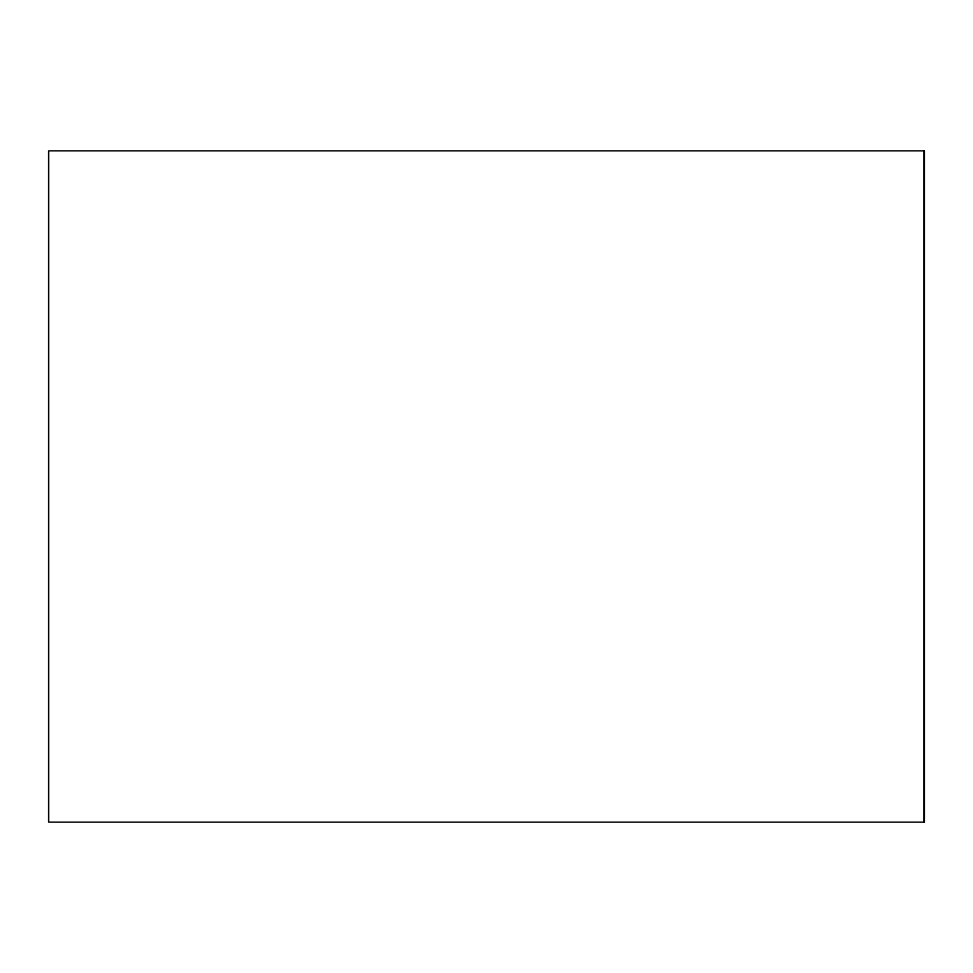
<?xml version="1.0" encoding="UTF-8"?>
<svg xmlns="http://www.w3.org/2000/svg" width="973" height="973" viewBox="0 0 973 973"><rect width="100%" height="100%" fill="white"/><g stroke="black" fill="none" stroke-linecap="round" stroke-linejoin="round"><path stroke-width="1.46" d="M924.18 150.851L924.18 822.149M924.35 150.851L48.65 150.851L48.65 822.149L924.35 822.149L924.35 150.851"/></g></svg>
